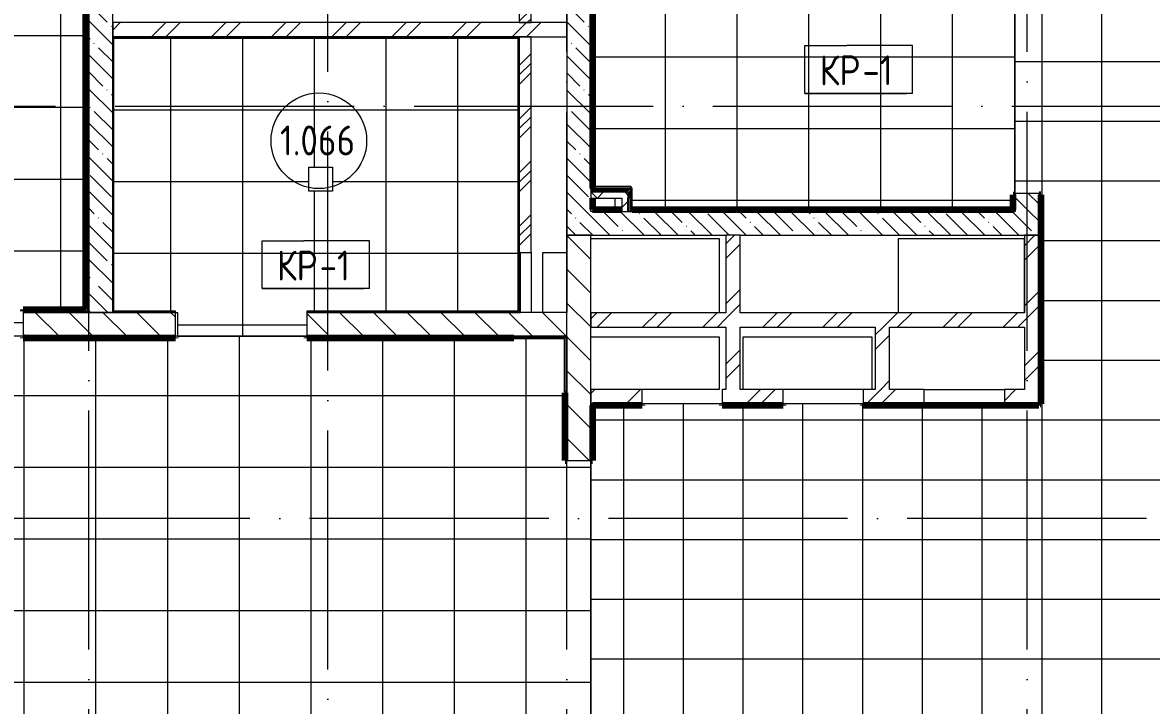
# Model space of a CAD drawing. Header units: millimetres. Extents: x -4370 to 196781, y -4577 to 61202.
# Drawn here: x 131946 to 141390, y 45961 to 51675 of the extents above; entities that cross this region are included whole.
import ezdxf

# ---------------------------------------------------------------- set-up
doc = ezdxf.new("R2010")
doc.units = ezdxf.units.MM
doc.linetypes.add('ADSK_Линия сетки', pattern=[2500, 2000, -250, 0, -250])
for name, color, linetype, lineweight in [('A-AREA-____-IDEN', 2, 'Continuous', 20), ('A-FLOR-____-IDEN', 11, 'Continuous', 20), ('A-FLOR-____-OTLN', 192, 'Continuous', 9), ('A-FLOR-____-PATT', 8, 'Continuous', 9), ('A-GENM-____-MCUT', 13, 'Continuous', 9), ('A-GENM-____-OTLN', 13, 'Continuous', 9), ('A-WALL-____-MCUT', 113, 'Continuous', 9), ('A-WALL-____-PATT', 111, 'Continuous', 9), ('A-WALL-FNSH-MCUT', 113, 'Continuous', 9), ('I-WALL-____-OTLN', 2, 'Continuous', 9), ('S-COLS-____-MCUT', 52, 'Continuous', 9), ('S-COLS-____-OTLN', 52, 'Continuous', 9), ('S-GRID-____-OTLN', 1, 'Continuous', 9)]:
    doc.layers.add(name, color=color, linetype=linetype, lineweight=lineweight)
doc.styles.add('GOST Common_1', font='GOST_Common.ttf', dxfattribs={"width": 0.9, "height": 250})
pattern_1 = [(135, (0, 0), (-141.42136, -141.42136), [])]
pattern_2 = [(45, (0, 0), (-251.4472, 251.4472), []), (45, (0, 381), (-251.4472, 251.4472), [])]
pattern_3 = [(135, (0, 0), (-142.5612, -142.5612), []), (135, (142.56, 0), (-142.5612, -142.5612), [252.016, -50.403, 3.353, -47.05])]
pattern_4 = [(45, (0, 0), (-141.42136, 141.42136), []), (135, (0, 0), (-141.42136, -141.42136), [])]

# ---------------------------------------------------------------- blocks, each defined once
blk = doc.blocks.new('ASML_АР_Отделка Люка - ВО Отделка люков_Грунтовка 0_Шпатлевка 0_Окраска 0_0-42722003-О_АИ_ПП_0_000_Целиком')
at = {"layer": 'A-GENM-____-MCUT', "color": 130, "lineweight": 25}
for p, q in [((250, 3), (-250, 3)), ((-250, 3), (-250, 0)), ((250, 0), (250, 3)), ((-250, 0), (250, 0))]:
    blk.add_line(p, q, dxfattribs=at)
blk = doc.blocks.new('0083_СОШ675_АР_R22_rvt-1-О_АИ_ПП_0_000_Целиком')
at = {"layer": 'A-WALL-____-PATT', "lineweight": 5}
h = blk.add_hatch(dxfattribs=at)
h.set_pattern_fill('FP_3', color=10, style=0, pattern_type=2)
h.set_pattern_definition(pattern_3)
h.paths.add_polyline_path([(140450, 50095), (140450, 50245), (140250, 50245), (140250, 50095)])
h.paths.add_polyline_path([(140250, 51885), (140450, 51885), (140450, 58975), (140250, 58975), (140250, 54799.8)])
h = blk.add_hatch(dxfattribs=at)
h.set_pattern_fill('FP_3', color=10, style=0, pattern_type=2)
h.set_pattern_definition(pattern_3)
h.paths.add_polyline_path([(136700, 50095), (136700, 58775), (136500, 58775), (136500, 50095)])
h = blk.add_hatch(dxfattribs=at)
h.set_pattern_fill('FP_8', color=10, style=0, pattern_type=2)
h.set_pattern_definition([(45, (0, 0), (-224.5064, 224.5064), []), (45, (79.38, 0), (0, 449.0128), []), (45, (-79.38, 0), (0, 449.0128), [])])
h.paths.add_polyline_path([(136107, 49750), (136200, 49750), (136200, 51555), (136100, 51555), (136100, 49750)])
h.paths.add_polyline_path([(136200, 51675), (136200, 53600), (136100, 53600), (136100, 51675), (136120.5, 51675)])
h.paths.add_polyline_path([(136100, 53720), (136200, 53720), (136200, 54810), (136100, 54810), (136100, 54799.8)])
h = blk.add_hatch(dxfattribs=at)
h.set_pattern_fill('FP_3', color=10, style=0, pattern_type=2)
h.set_pattern_definition(pattern_3)
h.paths.add_polyline_path([(132700, 49250), (132700, 52450), (132500, 52450), (132500, 49250)])
h = blk.add_hatch(dxfattribs=at)
h.set_pattern_fill('FP_7', color=10, style=0, pattern_type=2)
h.set_pattern_definition(pattern_2)
h.paths.add_polyline_path([(136200, 51555), (136500, 51555), (136500, 51675), (132700, 51675), (132700, 51555), (136120.5, 51555)])
h = blk.add_hatch(dxfattribs=at)
h.set_pattern_fill('FP_56', color=252, style=0, pattern_type=2)
h.set_pattern_definition(pattern_4)
h.paths.add_polyline_path([(136960, 50205), (137010, 50205), (137010, 50255), (136700, 50255), (136700, 50205), (136741.5, 50205)])
h = blk.add_hatch(dxfattribs=at)
h.set_pattern_fill('FP_56', color=252, style=0, pattern_type=2)
h.set_pattern_definition(pattern_4)
h.paths.add_polyline_path([(137010, 50095), (137010, 50205), (136960, 50205), (136960, 50095)])
h = blk.add_hatch(dxfattribs=at)
h.set_pattern_fill('FP_3', color=10, style=0, pattern_type=2)
h.set_pattern_definition(pattern_3)
h.paths.add_polyline_path([(139846.2, 49895), (140450, 49895), (140450, 50095), (136500, 50095), (136500, 49895), (138604.3, 49895)])
h = blk.add_hatch(dxfattribs=at)
h.set_pattern_fill('FP_4', color=10, style=0, pattern_type=2)
h.set_pattern_definition(pattern_1)
h.paths.add_polyline_path([(136700, 42705), (136700, 44925), (136500, 44925), (136500, 42705)])
h.paths.add_polyline_path([(136500, 45325), (136700, 45325), (136700, 45810), (136500, 45810), (136500, 45559.5)])
h.paths.add_polyline_path([(136500, 48010), (136700, 48010), (136700, 49895), (136500, 49895), (136500, 49024.6)])
h = blk.add_hatch(dxfattribs=at)
h.set_pattern_fill('FP_7', color=10, style=0, pattern_type=2)
h.set_pattern_definition(pattern_2)
h.paths.add_polyline_path([(137830, 48605.5), (137950, 48605.5), (137950, 49895), (137830, 49895), (137830, 49127.5)])
h = blk.add_hatch(dxfattribs=at)
h.set_pattern_fill('FP_7', color=10, style=0, pattern_type=2)
h.set_pattern_definition(pattern_2)
h.paths.add_polyline_path([(140449, 49247.5), (140449, 49895), (140329, 49895), (140329, 49247.5)])
h = blk.add_hatch(dxfattribs=at)
h.set_pattern_fill('FP_4', color=10, style=0, pattern_type=2)
h.set_pattern_definition(pattern_1)
h.paths.add_polyline_path([(136120.5, 49050), (136500, 49050), (136500, 49250), (134325, 49250), (134325, 49050)])
h.paths.add_polyline_path([(133225, 49050), (133225, 49250), (131950, 49250), (131950, 49050)])
h.paths.add_polyline_path([(129911, 49050), (130850, 49050), (130850, 49250), (129820, 49250), (129820, 49050)])
h.paths.add_polyline_path([(128669.1, 49050), (128720, 49050), (128720, 49250), (115125, 49250), (115125, 49050), (127427.2, 49050)])
h = blk.add_hatch(dxfattribs=at)
h.set_pattern_fill('FP_7', color=10, style=0, pattern_type=2)
h.set_pattern_definition(pattern_2)
h.paths.add_polyline_path([(140329, 49127.5), (140449, 49127.5), (140449, 49247.5), (137950, 49247.5), (137950, 49127.5), (139846.2, 49127.5)])
h.paths.add_polyline_path([(137830, 49127.5), (137830, 49247.5), (136700, 49247.5), (136700, 49127.5), (137362.4, 49127.5)])
h = blk.add_hatch(dxfattribs=at)
h.set_pattern_fill('FP_7', color=10, style=0, pattern_type=2)
h.set_pattern_definition(pattern_2)
h.paths.add_polyline_path([(139200, 48605.5), (139200, 49127.5), (139080, 49127.5), (139080, 48605.5)])
h = blk.add_hatch(dxfattribs=at)
h.set_pattern_fill('FP_7', color=10, style=0, pattern_type=2)
h.set_pattern_definition(pattern_2)
h.paths.add_polyline_path([(140449, 48605.5), (140449, 49127.5), (140329, 49127.5), (140329, 48605.5)])
h = blk.add_hatch(dxfattribs=at)
h.set_pattern_fill('FP_7', color=10, style=0, pattern_type=2)
h.set_pattern_definition(pattern_2)
h.paths.add_polyline_path([(140160, 48485.5), (140449, 48485.5), (140449, 48605.5), (140160, 48605.5)])
h.paths.add_polyline_path([(139490, 48485.5), (139490, 48605.5), (138980, 48605.5), (138980, 48485.5)])
h.paths.add_polyline_path([(138310, 48485.5), (138310, 48605.5), (137800, 48605.5), (137800, 48485.5)])
h.paths.add_polyline_path([(137130, 48485.5), (137130, 48605.5), (136700, 48605.5), (136700, 48485.5)])
at = {"layer": 'A-FLOR-____-OTLN', "color": 90}
for p, q in [((134340, 50464.6), (134540, 50464.6)), ((136900, 50205), (136900, 50110)), ((136700, 49867.5), (137775, 49867.5)), ((137775, 49867.5), (137775, 49247.5)), ((139275, 49247.5), (139275, 49867.5)), ((139275, 49867.5), (140325, 49867.5)), ((140325, 49867.5), (140325, 49247.5)), ((136300, 49250), (136300, 49750)), ((136300, 49750), (136500, 49750)), ((136700, 49045.5), (137775, 49045.5)), ((137775, 49045.5), (137775, 48605.5)), ((137975.5, 48605.5), (137975.5, 49045)), ((137975.5, 49045), (139050.5, 49045)), ((139050.5, 49045), (139050.5, 48605.5)), ((137775, 48605.5), (137130, 48605.5)), ((138980, 48605), (138310, 48605))]:
    blk.add_line(p, q, dxfattribs=at)
at = {"layer": 'A-WALL-____-MCUT', "color": 50, "lineweight": 13}
for p, q in [((136700, 50280), (136700, 58775)), ((136100, 53600), (136100, 51675)), ((136200, 51675), (136200, 53600)), ((136500, 53600), (136500, 51675)), ((132500, 52450), (132500, 49250)), ((132700, 49250), (132700, 52450)), ((136100, 51675), (132700, 51675)), ((132700, 51675), (132700, 51555)), ((136500, 51675), (136200, 51675)), ((132700, 51555), (136100, 51555)), ((136100, 51555), (136100, 49750)), ((136200, 51555), (136500, 51555)), ((136200, 49750), (136200, 51555)), ((136500, 51555), (136500, 50095)), ((136700, 50280), (136700, 50267.5)), ((136700, 50267.5), (136700, 50255)), ((137010, 50255), (136700, 50255)), ((137010, 50255), (137010, 50205)), ((140450, 50245), (140250, 50245)), ((140250, 50245), (140250, 50095)), ((140450, 50095), (140450, 50245)), ((136700, 50095), (136700, 50205)), ((136700, 50205), (136960, 50205)), ((136960, 50205), (136960, 50095)), ((137010, 50095), (137010, 50205)), ((136500, 50095), (136500, 49895)), ((136960, 50095), (136700, 50095)), ((137010, 50095), (137022.5, 50095)), ((137022.5, 50095), (137035, 50095)), ((140250, 50095), (137035, 50095)), ((140450, 49895), (140450, 50095)), ((136500, 49895), (136500, 49250)), ((136700, 49895), (136500, 49895)), ((136500, 49895), (137830, 49895)), ((136700, 48010), (136700, 49895)), ((137830, 49895), (137830, 49247.5)), ((137950, 49247.5), (137950, 49895)), ((137950, 49895), (140450, 49895)), ((140329, 49895), (140329, 49247.5)), ((140449, 49895), (140329, 49895)), ((140449, 49247.5), (140449, 49895)), ((136100, 49750), (136107, 49750)), ((136110, 49750), (136200, 49750)), ((133225, 49250), (131950, 49250)), ((131950, 49250), (131950, 49050)), ((132500, 49250), (132700, 49250)), ((133225, 49050), (133225, 49250)), ((136107, 49250), (134325, 49250)), ((134325, 49250), (134325, 49050)), ((136500, 49250), (136110, 49250)), ((137830, 49247.5), (136700, 49247.5)), ((136700, 49247.5), (136700, 49127.5)), ((140329, 49247.5), (137950, 49247.5)), ((140449, 49127.5), (140449, 49247.5)), ((136700, 49127.5), (137830, 49127.5)), ((137830, 49127.5), (137830, 48605.5)), ((137950, 48605.5), (137950, 49127.5)), ((137950, 49127.5), (139080, 49127.5)), ((139080, 49127.5), (139080, 48605.5)), ((139200, 48605.5), (139200, 49127.5)), ((139200, 49127.5), (140329, 49127.5)), ((140329, 49127.5), (140329, 48605.5)), ((140449, 48605.5), (140449, 49127.5)), ((131950, 49050), (133225, 49050)), ((134325, 49050), (136500, 49050)), ((136500, 49050), (136500, 48010)), ((137130, 48605.5), (136700, 48605.5)), ((136700, 48605.5), (136700, 48485.5)), ((137130, 48485.5), (137130, 48605.5)), ((137830, 48605.5), (137800, 48605.5)), ((137800, 48605.5), (137800, 48485.5)), ((138310, 48605.5), (137950, 48605.5)), ((138310, 48485.5), (138310, 48605.5)), ((139080, 48605.5), (138980, 48605.5)), ((138980, 48605.5), (138980, 48485.5)), ((139490, 48605.5), (139200, 48605.5)), ((139490, 48485.5), (139490, 48605.5)), ((140329, 48605.5), (140160, 48605.5)), ((140160, 48605.5), (140160, 48485.5)), ((140449, 48485.5), (140449, 48605.5)), ((136700, 48485.5), (137130, 48485.5)), ((137800, 48485.5), (138310, 48485.5)), ((138980, 48485.5), (139490, 48485.5)), ((140160, 48485.5), (140449, 48485.5)), ((136500, 48010), (136700, 48010))]:
    blk.add_line(p, q, dxfattribs=at)
at = {"layer": 'A-WALL-____-MCUT', "color": 10, "lineweight": 5}
for p, q in [((136200, 51675), (136100, 51675)), ((136100, 51675), (136200, 51675)), ((136500, 51555), (136500, 51675)), ((136500, 51675), (136500, 51555)), ((136100, 51555), (136200, 51555)), ((136200, 51555), (136100, 51555)), ((137022.5, 50267.5), (136700, 50267.5)), ((136700, 50255), (136700, 50205)), ((137022.5, 50267.5), (137022.5, 50255)), ((137022.5, 50255), (137022.5, 50205)), ((137022.5, 50095), (137022.5, 50205)), ((136960, 50095), (137010, 50095)), ((137950, 49895), (137830, 49895))]:
    blk.add_line(p, q, dxfattribs=at)
at = {"layer": 'A-WALL-FNSH-MCUT', "color": 90}
for p, q in [((137035, 50280), (136700, 50280)), ((137035, 50267.5), (137035, 50280)), ((137035, 50255), (137035, 50267.5)), ((137035, 50205), (137035, 50255)), ((137035, 50095), (137035, 50205))]:
    blk.add_line(p, q, dxfattribs=at)
at = {"layer": 'I-WALL-____-OTLN', "color": 90}
for p, q in [((136200, 49750), (136200, 49250)), ((139490, 48605.5), (140160, 48605.5))]:
    blk.add_line(p, q, dxfattribs=at)
at = {"layer": 'A-GENM-____-OTLN', "color": 90, "lineweight": 9, "rotation": 90}
blk.add_blockref('ASML_АР_Отделка Люка - ВО Отделка люков_Грунтовка 0_Шпатлевка 0_Окраска 0_0-42722003-О_АИ_ПП_0_000_Целиком', (136110, 49500), dxfattribs=at)
blk = doc.blocks.new('BSC_Колонна _Прямоугольная - ПР-1_Профиль торцевой для плитки-3454341-О_АИ_ПП_0_000_Целиком')
at = {"layer": 'S-COLS-____-MCUT'}
for p, q in [((5, 5), (-5, 5)), ((-5, 5), (-5, -5)), ((5, -5), (5, 5)), ((-5, -5), (5, -5))]:
    blk.add_line(p, q, dxfattribs=at)
blk = doc.blocks.new('ADSK_Марка_Перекрытие - Типоразмер_ADSK_Марка-158127-О_АИ_ПП_0_000_Целиком')
at = {"layer": 'A-FLOR-____-IDEN'}
for p, q in [((-4.5, 4), (-1, 4)), ((-4.5, 0), (-4.5, 4)), ((4.5, 4), (-1, 4)), ((4.5, 0), (4.5, 4)), ((4.5, 0), (-4.5, 0)), ((-4.5, 0), (4, 0))]:
    blk.add_line(p, q, dxfattribs=at)
blk = doc.blocks.new('ADSK_Марка_Помещение_ОдноЗначение - Номер-159740-О_АИ_ПП_0_000_Целиком')
at = {"layer": 'A-AREA-____-IDEN'}
blk.add_circle((0, 0), 4, dxfattribs=at)

msp = doc.modelspace()

# ---------------------------------------------------------------- hatches: boundary and pattern name
at = {"layer": 'A-FLOR-____-PATT'}
h = msp.add_hatch(dxfattribs=at)
h.set_pattern_fill('FP_194', color=256, style=0, pattern_type=2)
h.set_pattern_definition([(0, (138525, 54387.5), (0, 600), []), (90, (138525, 54387.5), (-600, 4e-14), [])])
h.paths.add_polyline_path([(137362.411157, 50120.000586), (140233.978078, 50120.865298), (140233.978078, 50235.000586), (140248.978078, 50235.000586), (140248.978078, 51875.000586), (140223.978078, 51875.000586), (140223.978078, 57265), (138303.5, 57265), (138303.5, 52074.999414), (136725, 52074.999414), (136725, 51974.999414), (136715, 51974.999414), (136715, 50305.000586), (137035.022508, 50305.000586), (137035.022508, 50290.001173), (137045, 50290.001173), (137045, 50120.000586)])
h.paths.add_polyline_path([(138604.309188, 58775.000586), (140169.978078, 58775.003188), (140169.978078, 58975.000586), (138440.000586, 58975), (138440.000586, 58775.000586)])
h = msp.add_hatch(dxfattribs=at)
h.set_pattern_fill('FP_151', color=256, style=0, pattern_type=2)
h.set_pattern_definition([(270, (133975, 56850), (500, 3e-14), []), (0, (133975, 56850), (0, 500), [])])
h.paths.add_polyline_path([(144813.799338, 41125), (145034.978078, 41125), (145034.978078, 45574.999414), (145049.978078, 45574.999414), (145049.978078, 46824.999414), (145034.978078, 46824.999414), (145034.978078, 49924.999414), (145049.978078, 49924.999414), (145049.978078, 52424.999414), (145034.978078, 52424.999414), (145034.978078, 58387.499731), (144664.964403, 58387.499731), (144664.964403, 58392.499731), (144654.964403, 58392.499731), (144654.964403, 58399.499145), (144649.964403, 58399.499145), (144649.964403, 58760.000586), (140872.293949, 58760.000586), (140872.293949, 58402.499731), (140867.293949, 58402.499145), (140867.270008, 58392.499731), (140857.293949, 58392.499731), (140856.354501, 58387.499731), (140463.978078, 58387.499731), (140463.978078, 51875.000586), (140448.978078, 51875.000586), (140448.978078, 51883.246546), (140248.978078, 51883.246546), (140250, 50245.000586), (140450, 50244.535268), (140450, 50235.000586), (140463.978078, 50235.000586), (140463.978078, 48485.5), (140458.978078, 48484.770809), (140458.978078, 48475.5), (140448.978078, 48475.5), (140447.907499, 48470.5), (138980, 48470.5), (138980, 48485.5), (138310, 48485.5), (138310, 48470.5), (137800, 48470.5), (137800, 48485.5), (137130, 48485.5), (137130, 48470.5), (136714.978078, 48470.5), (136714.978078, 48009.999414), (136700, 48009.999414), (136700, 45809.999414), (136714.978078, 45809.999414), (136714.978078, 45515.000586), (137184.877511, 45515.000586), (137184.877511, 45510.000586), (137194.877511, 45510.000586), (137194.877511, 45500.000586), (137199.877511, 45500.000586), (137199.877511, 45344.968424), (140450, 45344.968424), (140450, 45334.96901), (140460, 45334.96901), (140460, 45324.96901), (140465, 45324.876559), (140465, 41125), (143571.901308, 41125)])
h.paths.add_polyline_path([(144652.026724, 58760.000586), (144654.964403, 58760.000586), (144654.964403, 58765.000586), (144652.026724, 58765.000586)])
h = msp.add_hatch(dxfattribs=at)
h.set_pattern_fill('FP_222', color=256, style=0, pattern_type=2)
h.set_pattern_definition([(0, (31466.86, 169765.64), (0, 600), []), (90, (31466.86, 169765.64), (-600, 4e-14), [])])
h.paths.add_polyline_path([(130850, 49050.000586), (131950, 49050.001172), (131950, 49275.001172), (132475, 49275.001172), (132475, 52450.002606), (132700, 52450.002606), (132700, 53550.002606), (132475, 53550.002606), (132475, 53923.926331), (132500, 53923.926331), (132500, 53948.926331), (132700, 53948.926331), (132700, 55023.926331), (132475, 55023.926331), (132475, 55285.000586), (132385, 55285.000586), (132384.782848, 55430), (131285, 55430), (131285, 55285.000586), (130430, 55285.000586), (130430, 53299.999414), (130285, 53299.999414), (130285, 52199.999414), (130430, 52199.999414), (130430, 49275.001172), (130850, 49275.001172), (130850, 49250.000586)])
h = msp.add_hatch(dxfattribs=at)
h.set_pattern_fill('FP_182', color=256, style=0, pattern_type=2)
h.set_pattern_definition([(90, (134387.5, 50345), (-600, 4e-14), []), (180, (134387.5, 50345), (-7e-14, -600), [])])
h.paths.add_polyline_path([(133636.717067, 49050.061425), (134324.978078, 49050.980423), (134324.978078, 49260.001172), (136090, 49260.001172), (136090, 51545.000586), (132710, 51545.000586), (132710, 49260.001172), (133224.978078, 49260.001172), (133224.978078, 49250.001172), (133242.164182, 49250.001172), (133242.164182, 49050.061425)])
h.paths.add_polyline_path([(134340, 50264.701604), (134340, 50464.701604), (134540, 50464.701604), (134540, 50264.701604)])
h = msp.add_hatch(dxfattribs=at)
h.set_pattern_fill('FP_139', color=256, style=0, pattern_type=2)
h.set_pattern_definition([(90, (122360, 37155), (-600, 4e-14), []), (180, (122360, 37155), (-7e-14, -600), [])])
h.paths.add_polyline_path([(123701.532826, 24349.999414), (136485, 24350.000586), (136485, 24850.000586), (136500, 24850.000586), (136500, 24859.999414), (136700, 24859.999414), (136700, 27059.999414), (136500, 27059.999414), (136500, 27050.000586), (136485, 27050.99042), (136485, 28110.000586), (136299.978078, 28110.000586), (136299.978078, 28125), (135049.978078, 28125), (135049.978078, 28110.000586), (132950, 28110.000586), (132950, 28125), (130960, 28125), (130960, 28110.000586), (125085, 28110.000586), (125085, 27805.000984), (125080, 27804.349189), (125080, 27795.00157), (125070, 27795.00157), (125070, 27790.00157), (124330, 27790.00157), (124330, 27795.00157), (124320, 27795.000984), (124320, 27805.000984), (124315, 27805.85356), (124315, 28110.00157), (124049.978078, 28110.00157), (124049.978078, 28115.00157), (124039.978078, 28115.00157), (124039.978078, 28125.000984), (120145.5, 28125.000984), (120145.5, 28115.00157), (118690, 28115.00157), (118690, 34860.000586), (118320, 34860.000586), (118320, 34865.000586), (118310, 34865.000586), (118310, 34875), (118300, 34875), (118300, 36475), (118310, 36475.000586), (118310, 36485.000586), (118320, 36485.000586), (118320, 36490.000586), (118690, 36490.000586), (118690, 43524.999414), (118700, 43524.999414), (118699.978078, 44624.999414), (118690, 44624.999414), (118690.939069, 45335), (120047.499009, 45335), (120047.499009, 45325), (124030, 45324.999414), (124030, 45334.968424), (124045, 45334.96901), (124045, 45339.96901), (130949.978078, 45339.96901), (130949.978078, 45324.999414), (132949.978078, 45324.999414), (132949.978078, 45339.96901), (136485, 45340.004013), (136485, 45809.999414), (136699.978078, 45809.999414), (136699.978078, 48009.999414), (136485, 48009.999414), (136485, 48583.136009), (136480, 48583.136009), (136480, 49030.001172), (136059.997172, 49030.001172), (136059.997172, 49035.001172), (134324.978078, 49035.001172), (134324.978078, 49050.000586), (133224.978078, 49050.000586), (133224.978078, 49035.001172), (131950, 49035.001172), (131950, 49050.000586), (130850, 49050.000586), (130850, 49035.001172), (129820, 49035.001172), (129819.973332, 49250.000586), (128720, 49250.000586), (128720, 49035.001172), (115339.978078, 49035.001172), (115339.978078, 47039.5), (115125, 47039.5), (115125, 45939.5), (115339.978078, 45939.5), (115339.978078, 45525), (115334.978078, 45524.408705), (115334.978078, 45515), (115324.978078, 45515), (115324.978078, 45510), (114265.000586, 45510), (114265.000586, 45324.999414), (114260.000586, 45324.999414), (114260.000586, 45315.000586), (114250.000586, 45315.000586), (114249.978078, 45310.000586), (113849.978078, 45310.000586), (113849.978078, 43335.193215), (115335, 43335.193215), (115334.01456, 39765.02363), (113849.978078, 39765.02363), (113850.899223, 35984.940919), (114259.978078, 35984.940919), (114259.978078, 35565), (114060.000586, 35565), (114060.000586, 32734.968424), (114259.978078, 32734.968424), (114259.978078, 32315), (114060.000586, 32315), (114060.000586, 28535), (114259.978664, 28534.382301), (114259.978664, 28115), (114060.000586, 28115), (114060.000586, 24375), (114585, 24375), (114585, 24350), (116575, 24349.999414), (116575, 24375), (118699.978078, 24375), (118699.978078, 24435.000398), (118799.978078, 24435.000398), (118799.978078, 24375), (121200, 24375), (121200, 24360), (121215, 24360), (121215, 24350), (121217.736766, 24349.999414)])
h.paths.add_polyline_path([(118700, 28035.000398), (118699.978078, 28035.000398), (118700, 28105.000984), (118799.978078, 28105.000984), (118799.978078, 28035.000398), (118705, 28035.000398)])
h.paths.add_polyline_path([(113373.815688, 35984.940919), (113799.978078, 35984.940919), (113798.859805, 39765.02363), (112925.000848, 39765.02363), (112924.950825, 39975.023044), (111824.978078, 39975.023044), (111824.978078, 39765.02363), (111475, 39765.02363), (111474.992967, 39975.023044), (110375, 39975.023044), (110375, 39780.02363), (110425, 39780.02363), (110425, 39765.02363), (109080.000848, 39765.02363), (109080.000848, 39494.940333), (108870.000848, 39494.940333), (108870.000848, 36794.940333), (109130.000848, 36794.940333), (109130.000848, 36804.940919), (110600.000586, 36804.940919), (110600.000586, 35984.940919), (113341.034602, 35984.940919)])
h.paths.add_polyline_path([(113766.348585, 43335.193215), (113799.978078, 43335.193215), (113799.978078, 45310.000586), (113400.000586, 45310.000586), (113399.978078, 45315.000586), (113390.000586, 45315.000586), (113390.000586, 45325.000586), (113385.000586, 45324.999414), (113385.000586, 45510.000586), (112075, 45509.810247), (112075, 45245.037726), (112065, 45245.037726), (112065, 43545.037726), (112075, 43545.037726), (112075, 43335.193215), (112524.450555, 43335.193215)])
at = {"layer": 'A-WALL-____-PATT'}
h = msp.add_hatch(color=7, dxfattribs=at)
h.paths.add_polyline_path([(140238.978078, 50095.001172), (140248.978078, 50095.001172), (140248.978078, 50235.000586), (140238.978078, 50235.000586), (140238.978078, 50105.001172)])
h.paths.add_polyline_path([(140238.978078, 51875.000586), (140248.978078, 51875.000586), (140248.978078, 58775.000586), (140238.978078, 58775.000586), (140238.978078, 54799.821069)])
h = msp.add_hatch(color=7, dxfattribs=at)
h.paths.add_polyline_path([(132490, 49250.001172), (132500, 49250.001172), (132500, 52450.002606), (132490, 52450.002606), (132490, 49260.001172)])
h.paths.add_polyline_path([(132500, 53550.002606), (132500, 53923.926331), (132490, 53923.926331), (132490, 53550.002606)])
h.paths.add_polyline_path([(132500, 55023.926331), (132500, 55300.000586), (132490, 55300.000586), (132490, 55023.926331)])
for points in [[(136710, 50290.001173), (136710, 54774.999414), (136700, 54774.999414), (136700, 50290.001173)], [(132700, 49250.001172), (132710, 49250.001172), (132710, 51555.000586), (132700, 51555.000586), (132700, 50179.661351)], [(136090, 51545.000586), (136090, 51555.000586), (132710, 51555.000586), (132710, 51545.000586), (133636.717067, 51545.000586)], [(136090, 49260.001172), (136100, 49260.001172), (136100, 51555.000586), (136090, 51555.000586), (136090, 50179.661351)], [(137035, 50280.001173), (137045, 50280.001173), (137045, 50290.001173), (136700, 50290.001173), (136700, 50280.001173), (136741.462142, 50280.001173)], [(137045, 50105.001172), (137045, 50280.001173), (137035, 50280.001173), (137035, 50105.001172)], [(140238.978078, 50095.001172), (140238.978078, 50105.001172), (137035, 50105.001172), (137035, 50095.001172), (139846.207218, 50095.001172)], [(136500, 49040.001172), (136500, 49050.001172), (134515, 49050.001172), (134515, 49040.001172), (136054.997172, 49040.001172), (136054.997172, 49045.001172), (136064.997172, 49045.001172), (136064.997172, 49040.001172), (136490, 49040.001172)]]:
    msp.add_hatch(color=7, dxfattribs=at).paths.add_polyline_path(points)
h = msp.add_hatch(color=7, dxfattribs=at)
h.paths.add_polyline_path([(140458.978078, 48485.5), (140458.978078, 50215.000586), (140448.978078, 50215.000586), (140448.978078, 48485.5)])
h.paths.add_polyline_path([(140458.978078, 51915.000586), (140458.978078, 52085.000586), (140448.978078, 52085.000586), (140448.978078, 51915.000586)])
h = msp.add_hatch(color=7, dxfattribs=at)
h.paths.add_polyline_path([(132490, 49250.001172), (132490, 49260.001172), (131950, 49260.001172), (131950, 49250.001172)])
h.paths.add_polyline_path([(130415, 49250.001172), (130850, 49250.001172), (130850, 49260.001172), (130415, 49260.001172)])
h = msp.add_hatch(color=7, dxfattribs=at)
h.paths.add_polyline_path([(136100, 49250.001172), (136100, 49260.001172), (134324.978078, 49260.001172), (134324.978078, 49250.001172)])
h.paths.add_polyline_path([(132710, 49250.001172), (133224.978078, 49250.001172), (133224.978078, 49260.001172), (132710, 49260.001172)])
h = msp.add_hatch(color=7, dxfattribs=at)
h.paths.add_polyline_path([(133015, 49040.001172), (133015, 49050.001172), (131950, 49050.001172), (131950, 49040.001172)])
h.paths.add_polyline_path([(130850, 49040.001172), (130850, 49050.001172), (129820, 49050.001172), (129820, 49040.001172), (129911.022977, 49040.001172)])
h.paths.add_polyline_path([(128669.124946, 49040.001172), (128720, 49040.001172), (128720, 49050.001172), (115334.978078, 49050.001172), (115334.978078, 49040.001172), (127427.226916, 49040.001172)])
h = msp.add_hatch(color=7, dxfattribs=at)
h.paths.add_polyline_path([(134515, 49040.001172), (134515, 49050.001172), (134324.978078, 49050.001172), (134324.978078, 49040.001172)])
h.paths.add_polyline_path([(133015, 49040.001172), (133224.978078, 49040.001172), (133224.978078, 49050.001172), (133015, 49050.001172)])
h = msp.add_hatch(color=7, dxfattribs=at)
h.paths.add_polyline_path([(136490, 45324.96901), (136500, 45324.96901), (136500, 45809.999414), (136490, 45809.999414), (136490, 45334.96901)])
h.paths.add_polyline_path([(136490, 48009.999414), (136500, 48009.999414), (136500, 49040.001172), (136490, 49040.001172), (136490, 48588.136009), (136495, 48588.136009), (136494.48412, 48578.136009), (136490, 48578.136009)])
h = msp.add_hatch(color=7, dxfattribs=at)
h.paths.add_polyline_path([(136699.978078, 45500.000586), (136709.978078, 45500.000586), (136709.978078, 45809.999414), (136699.978078, 45809.999414), (136699.978078, 45559.501632)])
h.paths.add_polyline_path([(136699.978078, 48009.999414), (136709.978078, 48009.999414), (136709.978078, 48485.5), (136699.978078, 48485.5)])
h = msp.add_hatch(color=7, dxfattribs=at)
h.paths.add_polyline_path([(138980, 48475.5), (139490, 48475.5), (139490, 48485.5), (138980, 48485.5)])
h.paths.add_polyline_path([(140160, 48475.5), (140458.978078, 48475.5), (140458.978078, 48485.5), (140160, 48485.5)])
h.paths.add_polyline_path([(136709.978078, 48475.5), (137130, 48475.5), (137130, 48485.5), (136709.978078, 48485.5)])
h.paths.add_polyline_path([(137800, 48475.5), (138310, 48475.5), (138310, 48485.5), (137800, 48485.5)])

# ---------------------------------------------------------------- linework, layer by layer
at = {"layer": 'A-FLOR-____-OTLN'}
for p, q in [((140248.978078, 51875.000586), (140248.978078, 50245.000586)), ((140249.000586, 50235.000586), (140249.000586, 51875.000586)), ((134340, 50464.701604), (134540, 50464.701604)), ((134340, 50264.701604), (134340, 50464.701604)), ((134540, 50464.701604), (134540, 50264.701604)), ((134540, 50264.701604), (134340, 50264.701604)), ((136715, 50305.000586), (137035.022508, 50305.000586)), ((137035.022508, 50305.000586), (137035.022508, 50290.001173)), ((137045, 50120.000586), (140233.978078, 50120.000586)), ((133224.978078, 49250.001172), (133242.164182, 49250.001172)), ((133242.164182, 49250.001172), (133242.164182, 49050.061425)), ((131950, 49050.000586), (130850, 49050.000586)), ((134324.978078, 49050.000586), (133224.978078, 49050.000586)), ((133242.164182, 49050.061425), (134324.978078, 49050.061425)), ((137800, 48485.5), (137130, 48485.5)), ((138980, 48485.5), (138310, 48485.5)), ((136699.978078, 45809.999414), (136699.978078, 48009.999414)), ((136700, 48009.999414), (136700, 45809.999414))]:
    msp.add_line(p, q, dxfattribs=at)
at = {"layer": 'A-WALL-____-MCUT', "color": 7}
for p, q in [((136700, 54774.999414), (136700, 50280.001173)), ((136710, 50290.001173), (136710, 54374.999414)), ((132490, 52450.002606), (132490, 49260.001172)), ((132500, 49250.001172), (132500, 52450.002606)), ((136700, 50280.001173), (137035, 50280.001173)), ((137045, 50290.001173), (136710, 50290.001173)), ((137035, 50280.001173), (137035, 50095.001172)), ((137045, 50105.001172), (137045, 50290.001173)), ((140248.978078, 50235.000586), (140238.978078, 50235.000586)), ((140238.978078, 50235.000586), (140238.978078, 50105.001172)), ((140248.978078, 50095.001172), (140248.978078, 50235.000586)), ((140458.978078, 50215.000586), (140448.978078, 50215.000586)), ((140448.978078, 50215.000586), (140448.978078, 48485.5)), ((140458.978078, 48475.5), (140458.978078, 50215.000586)), ((137035, 50095.001172), (140248.978078, 50095.001172)), ((140238.978078, 50105.001172), (137045, 50105.001172)), ((132490, 49260.001172), (131950, 49260.001172)), ((131950, 49260.001172), (131950, 49250.001172)), ((131950, 49250.001172), (132500, 49250.001172)), ((133224.978078, 49050.001172), (131950, 49050.001172)), ((131950, 49050.001172), (131950, 49040.001172)), ((131950, 49040.001172), (133224.978078, 49040.001172)), ((133224.978078, 49040.001172), (133224.978078, 49050.001172)), ((136500, 49050.001172), (134324.978078, 49050.001172)), ((134324.978078, 49050.001172), (134324.978078, 49040.001172)), ((134324.978078, 49040.001172), (136054.997172, 49040.001172)), ((136064.997172, 49040.001172), (136490, 49040.001172)), ((136490, 49040.001172), (136490, 48588.136009)), ((136500, 48009.999414), (136500, 49050.001172)), ((136490, 48578.136009), (136490, 48009.999414)), ((136699.978078, 48485.5), (136699.978078, 48009.999414)), ((137130, 48485.5), (136699.978078, 48485.5)), ((136709.978078, 48009.999414), (136709.978078, 48475.5)), ((136709.978078, 48475.5), (137130, 48475.5)), ((137130, 48475.5), (137130, 48485.5)), ((138310, 48485.5), (137800, 48485.5)), ((137800, 48485.5), (137800, 48475.5)), ((137800, 48475.5), (138310, 48475.5)), ((138310, 48475.5), (138310, 48485.5)), ((139490, 48485.5), (138980, 48485.5)), ((138980, 48485.5), (138980, 48475.5)), ((138980, 48475.5), (139490, 48475.5)), ((139490, 48475.5), (139490, 48485.5)), ((140458.978078, 48485.5), (140160, 48485.5)), ((140160, 48485.5), (140160, 48475.5)), ((140160, 48475.5), (140458.978078, 48475.5)), ((136490, 48009.999414), (136500, 48009.999414)), ((136699.978078, 48009.999414), (136709.978078, 48009.999414))]:
    msp.add_line(p, q, dxfattribs=at)
at = {"layer": 'A-WALL-____-MCUT'}
for p, q in [((132710, 51555.000586), (132710, 51545.000586)), ((136090, 51545.000586), (136090, 51555.000586)), ((133015, 49040.001172), (133015, 49050.001172)), ((134515, 49050.001172), (134515, 49040.001172))]:
    msp.add_line(p, q, dxfattribs=at)
at = {"layer": 'A-WALL-FNSH-MCUT', "color": 7}
for p, q in [((136100, 51555.000586), (132700, 51555.000586)), ((132700, 51555.000586), (132700, 49250.001172)), ((132710, 51545.000586), (136090, 51545.000586)), ((132710, 49260.001172), (132710, 51545.000586)), ((136090, 51545.000586), (136090, 49260.001172)), ((136100, 49250.001172), (136100, 51555.000586)), ((132700, 49250.001172), (133224.978078, 49250.001172)), ((133224.978078, 49260.001172), (132710, 49260.001172)), ((133224.978078, 49250.001172), (133224.978078, 49260.001172)), ((136090, 49260.001172), (134324.978078, 49260.001172)), ((134324.978078, 49260.001172), (134324.978078, 49250.001172)), ((134324.978078, 49250.001172), (136100, 49250.001172))]:
    msp.add_line(p, q, dxfattribs=at)
at = {"layer": 'I-WALL-____-OTLN', "color": 20, "lineweight": 90}
for p, q in [((132475, 49275.001172), (132475, 52450.002606)), ((136715, 51974.999414), (136715, 50289.847326)), ((136715, 50205.000586), (136715, 50110.000586)), ((140233.978078, 50110.000586), (140233.978078, 50235.000586)), ((140233.978078, 50235.000586), (140238.978078, 50235.000586)), ((136715, 50110.000586), (136960, 50110.000586)), ((137045, 50110.000586), (140233.978078, 50110.000586)), ((131950, 49275.001172), (132475, 49275.001172)), ((131950, 49275.001172), (131950, 49260.001172)), ((131950, 49040.001172), (131950, 49035.001172)), ((133224.978078, 49035.001172), (131950, 49035.001172)), ((133224.978078, 49035.001172), (133224.978078, 49040.001172)), ((134324.978078, 49040.001172), (134324.978078, 49035.001172)), ((136054.997172, 49035.001172), (134324.978078, 49035.001172)), ((136485, 48009.999414), (136485, 48578.136009)), ((136485, 48009.999414), (136490, 48009.999414))]:
    msp.add_line(p, q, dxfattribs=at)
at = {"layer": 'I-WALL-____-OTLN', "color": 5, "lineweight": 90}
for p, q in [((140463.978078, 50235.000586), (140450, 50235.000586)), ((140463.978078, 50235.000586), (140463.978078, 48485.5)), ((136714.978078, 48470.5), (136714.978078, 48009.999414)), ((137130, 48470.5), (136714.978078, 48470.5)), ((137130, 48470.5), (137130, 48475.5)), ((137800, 48475.5), (137800, 48470.5)), ((138310, 48470.5), (137800, 48470.5)), ((138310, 48470.5), (138310, 48475.5)), ((138980, 48475.5), (138980, 48470.5)), ((140448.978078, 48470.5), (138980, 48470.5)), ((140448.978078, 48470.5), (140448.978078, 48475.5)), ((140458.978078, 48485.5), (140463.978078, 48485.5)), ((136709.978078, 48009.999414), (136714.978078, 48009.999414))]:
    msp.add_line(p, q, dxfattribs=at)
at = {"layer": 'I-WALL-____-OTLN'}
for p, q in [((136059.997172, 49030.001172), (136059.997172, 49035.001172)), ((136480, 49030.001172), (136059.997172, 49030.001172)), ((136480, 48583.136009), (136480, 49030.001172)), ((136485, 48583.136009), (136480, 48583.136009)), ((139490, 48485.5), (140160, 48485.5)), ((140160, 48475.5), (139490, 48475.5))]:
    msp.add_line(p, q, dxfattribs=at)
at = {"layer": 'S-GRID-____-OTLN', "linetype": 'ADSK_Линия сетки'}
for p, q in [((132500.001, -3572.657751), (132500.001, 61202.00513)), ((134500.00113, -3738.839947), (134500.00113, 61202.00513)), ((136500.001, -3572.657751), (136500.001, 61202.00513)), ((140350.001, -3572.657751), (140350.001, 61202.00513)), ((-2283.763124, 50975.000586), (155078.554077, 50975.000586)), ((156348.554077, 47525.060253), (99320, 47525.060253))]:
    msp.add_line(p, q, dxfattribs=at)

# ---------------------------------------------------------------- block references
at = {"lineweight": 5}
msp.add_blockref('0083_СОШ675_АР_R22_rvt-1-О_АИ_ПП_0_000_Целиком', (0, 0), dxfattribs=at)
at = {"layer": 'A-AREA-____-IDEN', "xscale": 99.99999999999993, "yscale": 99.99999999999993, "zscale": 99.99999999999993}
msp.add_blockref('ADSK_Марка_Помещение_ОдноЗначение - Номер-159740-О_АИ_ПП_0_000_Целиком', (134424.950374, 50685.966215), dxfattribs=at)
at = {"layer": 'A-FLOR-____-IDEN', "xscale": 99.99999999999993, "yscale": 99.99999999999993, "zscale": 99.99999999999993}
for p in [(138941.009075, 51082.5), (134400, 49449.052409)]:
    msp.add_blockref('ADSK_Марка_Перекрытие - Типоразмер_ADSK_Марка-158127-О_АИ_ПП_0_000_Целиком', p, dxfattribs=at)
at = {"layer": 'S-COLS-____-OTLN'}
for p in [(136059.997172, 49040.001172), (136490, 48583.136009)]:
    msp.add_blockref('BSC_Колонна _Прямоугольная - ПР-1_Профиль торцевой для плитки-3454341-О_АИ_ПП_0_000_Целиком', p, dxfattribs=at)

# ---------------------------------------------------------------- texts
at = {"layer": 'A-AREA-____-IDEN', "lineweight": 9, "insert": (134099.593117, 50813.691287), "char_height": 250, "width": 800.8858125, "attachment_point": 1, "style": 'GOST Common_1'}
msp.add_mtext('1.066', dxfattribs=at)
at = {"layer": 'A-FLOR-____-IDEN', "lineweight": 9, "char_height": 250, "attachment_point": 1, "style": 'GOST Common_1'}
for s, insert, width in [('КР', (138614.92823, 51400.337574), 432.91125), ('-1', (138972.11573, 51400.337574), 331.898625), ('КР', (134073.919154, 49766.889984), 432.91125), ('-1', (134431.106654, 49766.889984), 331.898625)]:
    msp.add_mtext(s, dxfattribs=dict(at, insert=insert, width=width))

doc.saveas('drawing.dxf')
